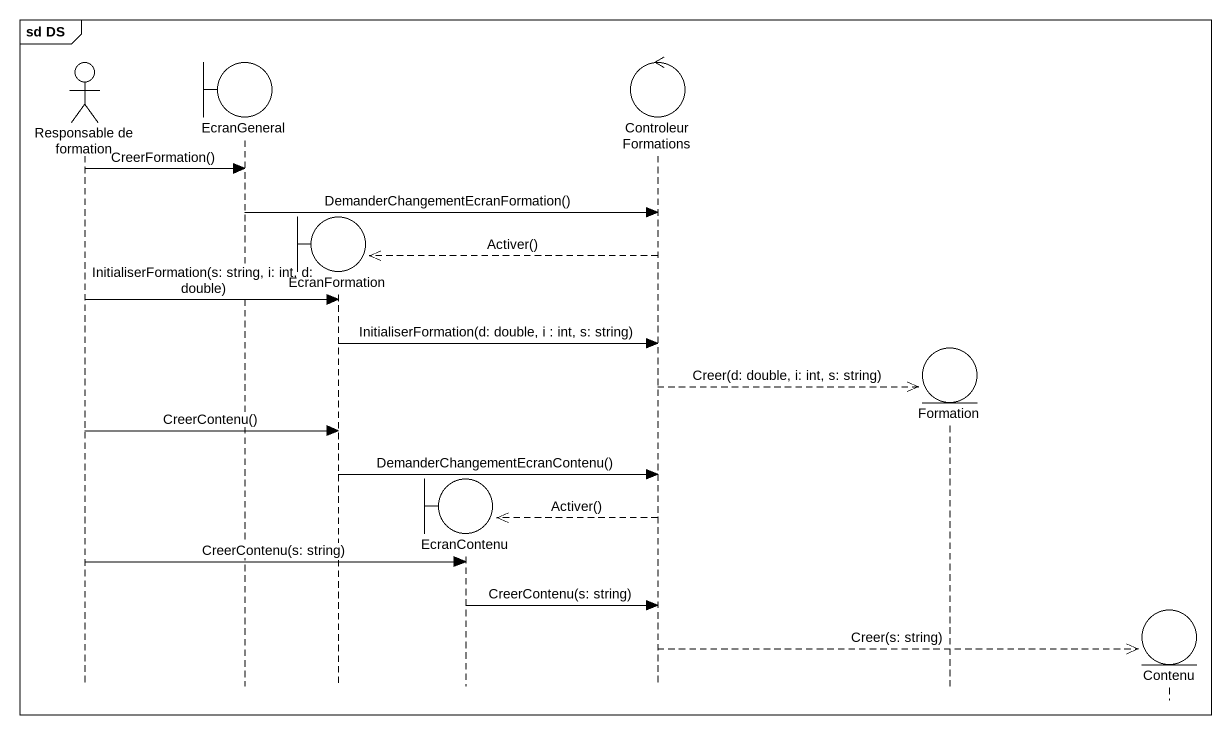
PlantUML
@startuml
mainframe sd DS
hide footbox
actor "Responsable de formation" as Responsable_de_formation
boundary EcranGeneral
boundary EcranFormation
boundary EcranContenu
control ControleurFormations
entity Formation
entity Contenu

Responsable_de_formation -> EcranGeneral : CreerFormation()
EcranGeneral -> ControleurFormations : DemanderChangementEcranFormation()
ControleurFormations -->> EcranFormation ** : Activer()
Responsable_de_formation -> EcranFormation : InitialiserFormation(s: string, i: int, d: double)
EcranFormation -> ControleurFormations : InitialiserFormation(d: double, i : int, s: string)
ControleurFormations -->> Formation ** : Creer(d: double, i: int, s: string)
Responsable_de_formation -> EcranFormation : CreerContenu()
EcranFormation -> ControleurFormations : DemanderChangementEcranContenu()
ControleurFormations -->> EcranContenu ** : Activer()
Responsable_de_formation -> EcranContenu : CreerContenu(s: string)
EcranContenu -> ControleurFormations : CreerContenu(s: string)
ControleurFormations -->> Contenu ** : Creer(s: string)
@enduml
